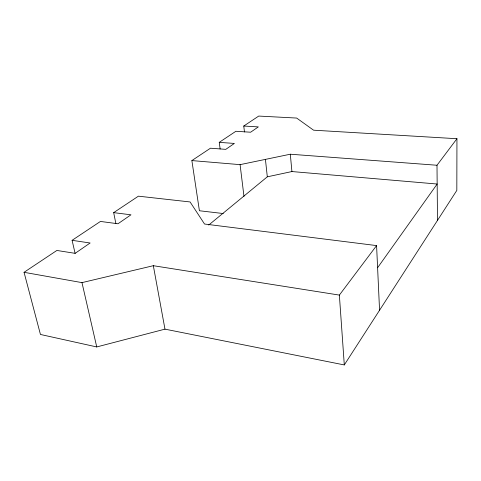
<?xml version="1.0" encoding="UTF-8"?>
<svg xmlns="http://www.w3.org/2000/svg" width="481" height="481" viewBox="0 0 481 481"><rect width="100%" height="100%" fill="white"/><g stroke="black" fill="none" stroke-linecap="round" stroke-linejoin="round"><path stroke-width="0.72" d="M244.462 131.968L243.765 126.034L258.736 116.065L296.663 118.061L313.57 130.189L456.95 138.714L456.824 190.398L344.3 364.935L164.971 329.148L96.741 346.945L40.446 334.463L24.05 272.306L56.872 250.457L75.138 253.343L90.115 243.001L72.096 240.32L75.108 253.421M377.603 267.719L437.163 184.031L291.919 171.549L267.31 176.822L208.73 225.036M344.3 364.935L339.364 295.094L376.581 245.593L204.527 224.026L190.091 201.954L138.414 196.17L113.672 212.638L115.867 223.557M437.488 220.388L436.995 165.254L456.95 138.714M72.096 240.32L100.451 221.44L117.983 223.767L130.964 214.809L113.672 212.638M223.28 213.54L199.405 210.75L191.871 160.582L210.462 148.208L225.787 149.357L234.373 143.434L219.246 142.358L220.13 149.002M219.246 142.358L235.876 131.283L250.631 132.215L258.327 126.9L243.765 126.034M24.05 272.306L81.974 282.624L153.331 265.698L339.364 295.094M191.871 160.582L240.085 164.646L290.308 154.215L436.995 165.254M81.974 282.624L96.741 346.945M153.331 265.698L164.971 329.148M240.085 164.646L243.975 196.344M265.428 159.385L267.31 176.822M290.308 154.215L291.919 171.549M376.581 245.593L379.557 310.245"/></g></svg>
